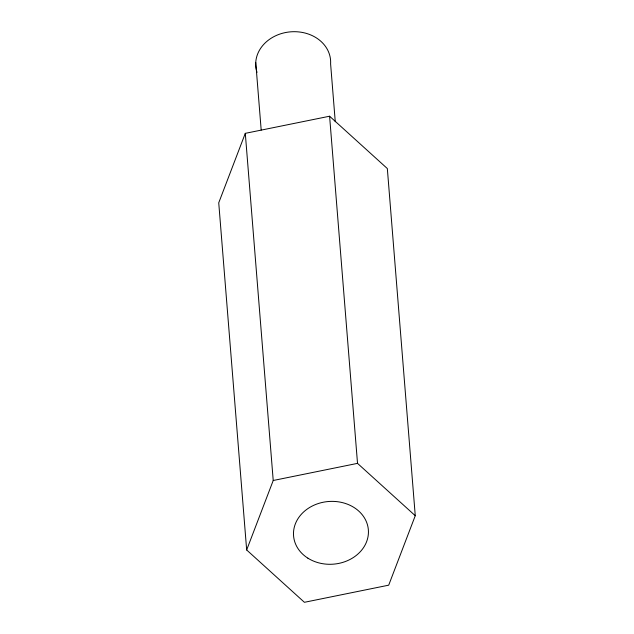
<?xml version="1.0" encoding="UTF-8"?>
<svg xmlns="http://www.w3.org/2000/svg" width="634" height="634" viewBox="0 0 634 634"><rect width="100%" height="100%" fill="white"/><g stroke="black" fill="none" stroke-linecap="round" stroke-linejoin="round"><path stroke-width="0.95" d="M245.295 133.346L218.738 202.809L246.666 549.963L304.407 602.3L388.705 585.174L415.262 515.711L387.334 168.557L329.593 116.22L245.295 133.346L273.222 480.493L246.666 549.963M273.222 480.493L357.521 463.367L415.262 515.711M335.259 121.712L330.607 63.883A37.517 31.423 -4.6 0 0 290.737 31.827A37.517 31.423 -4.6 0 0 256.31 69.724M329.593 116.22L357.521 463.367M255.748 62.441L261.192 130.073M257.039 72.363A37.517 31.423 -4.6 0 1 256.524 70.604M307.855 558.15A37.517 31.423 -4.6 0 0 368.069 536.364A37.517 31.423 -4.6 0 0 316.968 503.99A37.517 31.423 -4.6 0 0 307.855 558.15"/></g></svg>
